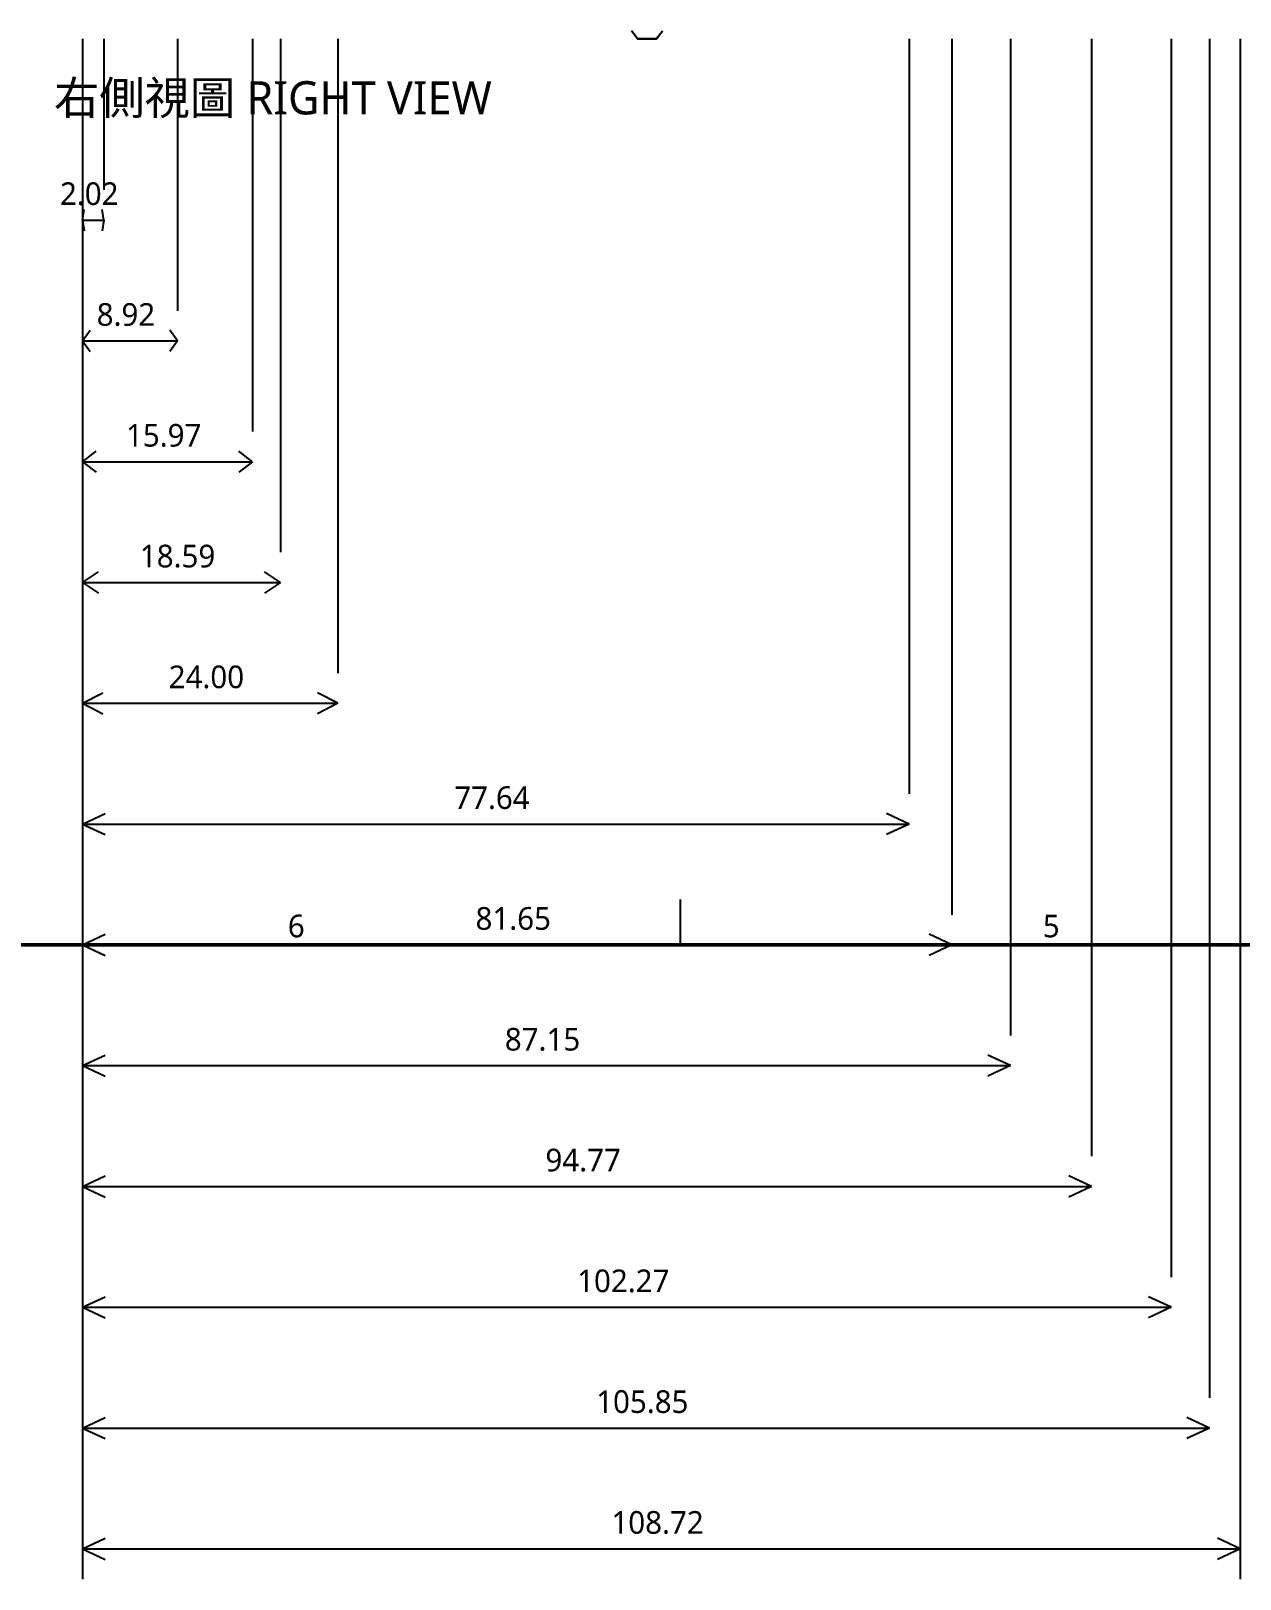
# Model space of a CAD drawing. Header units: metres. Extents: x -18 to 410, y -32 to 287.
# Drawn here: x 117 to 197.1, y -32 to 70.5 of the extents above; entities that cross this region are included whole.
import ezdxf

# ---------------------------------------------------------------- set-up
doc = ezdxf.new("R2010")
doc.units = ezdxf.units.M
doc.linetypes.add('DASHED', pattern=[4.5, 3, -1.5])
for name, color, linetype in [('BORDER', 7, 'Continuous'), ('DIM', 2, 'Continuous'), ('HIDDEN', 9, 'DASHED'), ('TEXT', 7, 'Continuous'), ('VISIBLE', 3, 'Continuous')]:
    doc.layers.add(name, color=color, linetype=linetype)
doc.styles.add('CHINESE', font='msjh.ttc')

msp = doc.modelspace()

# ---------------------------------------------------------------- linework, layer by layer
at = {"layer": 'BORDER'}
msp.add_line((160, 10), (160, 13), dxfattribs=at)
at = {"layer": 'BORDER', "lineweight": 50}
msp.add_lwpolyline([(10, 10), (410, 10), (410, 287), (10, 287)], close=True, dxfattribs=at)
at = {"layer": 'DIM', "color": 2}
for p, q in [((120.4, 70), (120.4, -32)), ((121.82, 70), (121.82, 60)), ((126.69, 70), (126.69, 52)), ((131.66, 70), (131.66, 44)), ((133.51, 70), (133.51, 36)), ((137.32, 70), (137.32, 28)), ((175.15, 70), (175.15, 20)), ((177.97, 70), (177.97, 12)), ((181.85, 70), (181.85, 4)), ((187.22, 70), (187.22, -4)), ((192.51, 70), (192.51, -12)), ((195.03, 70), (195.03, -20)), ((197.06, 70), (197.06, -32)), ((120.4, 58), (120.51, 58.7)), ((121.82, 58), (121.71, 58.7)), ((120.4, 58), (121.82, 58)), ((120.4, 58), (120.51, 57.3)), ((121.82, 58), (121.71, 57.3)), ((120.4, 50), (120.9, 50.7)), ((126.69, 50), (126.19, 50.7)), ((120.4, 50), (126.69, 50)), ((120.4, 50), (120.9, 49.3)), ((126.69, 50), (126.19, 49.3)), ((120.4, 42), (121.3, 42.7)), ((131.66, 42), (130.76, 42.7)), ((120.4, 42), (131.66, 42)), ((120.4, 42), (121.3, 41.3)), ((131.66, 42), (130.76, 41.3)), ((120.4, 34), (121.45, 34.7)), ((120.4, 34), (133.51, 34)), ((120.4, 34), (121.45, 33.3)), ((133.51, 34), (132.46, 34.7)), ((133.51, 34), (132.46, 33.3)), ((120.4, 26), (121.75, 26.7)), ((137.32, 26), (135.97, 26.7)), ((120.4, 26), (137.32, 26)), ((120.4, 26), (121.75, 25.3)), ((137.32, 26), (135.97, 25.3)), ((120.4, 18), (121.9, 18.7)), ((175.15, 18), (173.65, 18.7)), ((120.4, 18), (175.15, 18)), ((120.4, 18), (121.9, 17.3)), ((175.15, 18), (173.65, 17.3)), ((120.4, 10), (121.9, 10.7)), ((177.97, 10), (176.47, 10.7)), ((120.4, 10), (177.97, 10)), ((120.4, 10), (121.9, 9.3)), ((177.97, 10), (176.47, 9.3)), ((120.4, 2), (121.9, 2.7)), ((181.85, 2), (180.35, 2.7)), ((120.4, 2), (181.85, 2)), ((120.4, 2), (121.9, 1.3)), ((181.85, 2), (180.35, 1.3)), ((120.4, -6), (121.9, -5.3)), ((120.4, -6), (187.22, -6)), ((120.4, -6), (121.9, -6.7)), ((187.22, -6), (185.72, -5.3)), ((187.22, -6), (185.72, -6.7)), ((120.4, -14), (121.9, -13.3)), ((192.51, -14), (191.01, -13.3)), ((120.4, -14), (192.51, -14)), ((120.4, -14), (121.9, -14.7)), ((192.51, -14), (191.01, -14.7)), ((120.4, -22), (121.9, -21.3)), ((195.03, -22), (193.53, -21.3)), ((120.4, -22), (195.03, -22)), ((120.4, -22), (121.9, -22.7)), ((195.03, -22), (193.53, -22.7)), ((120.4, -30), (121.9, -29.3)), ((197.06, -30), (195.56, -29.3)), ((120.4, -30), (197.06, -30)), ((120.4, -30), (121.9, -30.7)), ((197.06, -30), (195.56, -30.7))]:
    msp.add_line(p, q, dxfattribs=at)
at = {"layer": 'HIDDEN'}
msp.add_line((158.42, 70), (157.16, 70), dxfattribs=at)
for points in [[(157.79, 70), (157.72, 70), (157.65, 70), (157.58, 70), (157.51, 70), (157.45, 70), (157.4, 70), (157.34, 70), (157.3, 70), (157.25, 70), (157.22, 70), (157.19, 70), (157.17, 70), (157.16, 70), (157.16, 70)], [(158.42, 70), (158.42, 70), (158.4, 70), (158.38, 70), (158.36, 70), (158.32, 70), (158.28, 70), (158.23, 70), (158.18, 70), (158.12, 70), (158.06, 70), (158, 70), (157.93, 70), (157.86, 70), (157.79, 70)]]:
    msp.add_lwpolyline(points, dxfattribs=at)
at = {"layer": 'VISIBLE'}
for p, q in [((157.16, 70), (156.76, 70.53)), ((158.42, 70), (158.81, 70.53))]:
    msp.add_line(p, q, dxfattribs=at)
for points in [[(156.76, 70.53), (156.8, 70.48), (156.83, 70.43), (156.86, 70.39), (156.9, 70.35), (156.93, 70.31), (156.96, 70.27), (156.98, 70.23), (157.01, 70.2), (157.04, 70.16), (157.06, 70.13), (157.09, 70.09), (157.11, 70.06), (157.13, 70.03), (157.16, 70)], [(157.16, 70), (157.16, 70), (157.16, 70), (157.16, 70), (157.16, 70), (157.16, 70), (157.16, 70), (157.16, 70), (157.16, 70), (157.16, 70), (157.16, 70), (157.16, 70), (157.16, 70), (157.16, 70), (157.16, 70)], [(157.16, 70), (157.16, 70), (157.16, 70), (157.16, 70), (157.16, 70), (157.16, 70), (157.16, 70), (157.16, 70), (157.16, 70), (157.16, 70), (157.16, 70), (157.16, 70), (157.16, 70), (157.16, 70), (157.16, 70)], [(157.16, 70), (157.16, 70), (157.17, 70), (157.19, 70), (157.22, 70), (157.25, 70), (157.3, 70), (157.34, 70), (157.4, 70), (157.45, 70), (157.51, 70), (157.58, 70), (157.65, 70), (157.72, 70), (157.79, 70)], [(157.79, 70), (157.86, 70), (157.93, 70), (158, 70), (158.06, 70), (158.12, 70), (158.18, 70), (158.23, 70), (158.28, 70), (158.32, 70), (158.36, 70), (158.38, 70), (158.4, 70), (158.42, 70), (158.42, 70)], [(158.42, 70), (158.44, 70.03), (158.47, 70.06), (158.49, 70.09), (158.51, 70.13), (158.54, 70.16), (158.57, 70.2), (158.59, 70.23), (158.62, 70.27), (158.65, 70.31), (158.68, 70.35), (158.71, 70.39), (158.74, 70.43), (158.78, 70.48), (158.81, 70.53)], [(158.42, 70), (158.42, 70), (158.42, 70), (158.42, 70), (158.42, 70), (158.42, 70), (158.42, 70), (158.42, 70), (158.42, 70), (158.42, 70), (158.42, 70), (158.42, 70), (158.42, 70), (158.42, 70), (158.42, 70)], [(158.42, 70), (158.42, 70), (158.42, 70), (158.42, 70), (158.42, 70), (158.42, 70), (158.42, 70), (158.42, 70), (158.42, 70), (158.42, 70), (158.42, 70), (158.42, 70), (158.42, 70), (158.42, 70), (158.42, 70)]]:
    msp.add_lwpolyline(points, dxfattribs=at)

# ---------------------------------------------------------------- texts
at = {"layer": 'BORDER', "style": 'CHINESE'}
for s, p in [('6', (134, 10.5)), ('5', (184, 10.5))]:
    msp.add_text(s, height=1.5, dxfattribs=at).set_placement(p)
at = {"layer": 'DIM', "style": 'CHINESE'}
for s, p in [('2.02', (118.91, 59)), ('8.92', (121.34, 51)), ('15.97', (123.28, 43)), ('18.59', (124.2, 35)), ('24.00', (126.11, 27)), ('77.64', (145.02, 19)), ('81.65', (146.43, 11)), ('87.15', (148.37, 3)), ('94.77', (151.06, -5)), ('102.27', (153.16, -13)), ('105.85', (154.42, -21)), ('108.72', (155.43, -29))]:
    msp.add_text(s, height=1.5, dxfattribs=at).set_placement(p)
at = {"layer": 'TEXT', "style": 'CHINESE'}
msp.add_text('右側視圖 RIGHT VIEW', height=2.2, dxfattribs=at).set_placement((118.51, 65))

doc.saveas('drawing.dxf')
